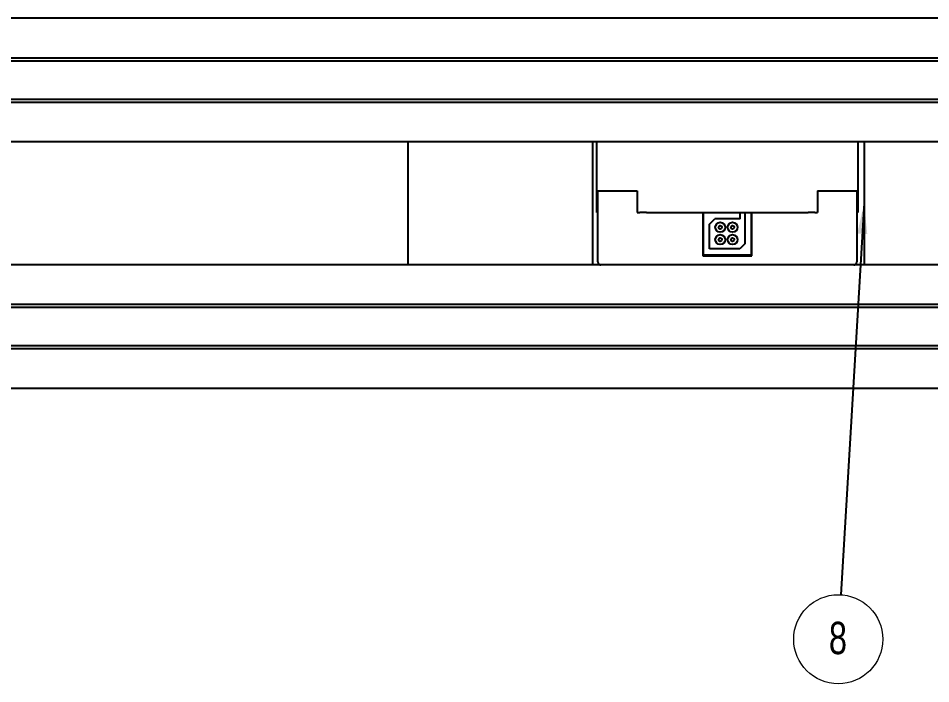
# Model space of a CAD drawing. Header units: millimetres. Extents: x -300 to 1184, y 5 to 1469.
# Drawn here: x 284.3 to 382.9, y 451 to 522.9 of the extents above; entities that cross this region are included whole.
import ezdxf

# ---------------------------------------------------------------- set-up
doc = ezdxf.new("R2010")
doc.units = ezdxf.units.MM
doc.styles.add('SLDTEXTSTYLE1', font='TXT', dxfattribs={"width": 0.75})
doc.dimstyles.new('SLDDIMSTYLE0', dxfattribs={"dimtxt": 0.18, "dimasz": 3.302, "dimexe": 0, "dimexo": 0.0625, "dimgap": 0, "dimtad": 0, "dimtih": 1, "dimtoh": 1, "dimdec": 0, "dimrnd": 1e-09, "dimzin": 0, "dimdsep": 46, "dimtxsty": 'Standard', "dimsah": 1, "dimcen": 0.09, "dimadec": 0, "dimazin": 0, "dimtfac": 3.302, "dimtdec": 0, "dimtofl": 0, "dimtmove": 0, "dimatfit": 3, "dimfxl": 1, "dimfrac": 2, "dimtolj": 1, "dimtzin": 0, "dimarcsym": 0})

# ---------------------------------------------------------------- blocks, each defined once
blk = doc.blocks.new('SW_NOTE_9')
at = {"color": 0, "linetype": 'Continuous', "lineweight": 0}
blk.add_circle((-0.285, -4.803), 4.812, dxfattribs=at)
at = {"color": 0, "linetype": 'Continuous', "lineweight": 0, "insert": (-0.32, -2.918), "char_height": 3.5, "attachment_point": 2, "style": 'SLDTEXTSTYLE1'}
blk.add_mtext('8', dxfattribs=at)

msp = doc.modelspace()

# ---------------------------------------------------------------- linework, layer by layer
at = {"color": 7, "linetype": 'Continuous', "lineweight": 25}
for p, q in [((499.057, 522.902), (223.057, 522.902)), ((222.39, 518.636), (499.724, 518.636)), ((222.39, 518.302), (499.724, 518.302)), ((222.39, 514.169), (499.724, 514.169)), ((222.39, 513.836), (499.724, 513.836)), ((222.39, 509.569), (499.724, 509.569)), ((326.39, 509.569), (326.39, 496.236)), ((346.39, 496.236), (346.39, 509.569)), ((346.837, 501.902), (346.837, 509.569)), ((375.037, 509.569), (375.037, 501.902)), ((375.724, 509.569), (375.724, 496.236)), ((346.937, 496.569), (346.937, 504.236)), ((346.937, 504.236), (347.327, 504.236)), ((347.327, 504.236), (349.079, 504.236)), ((349.079, 504.236), (350.022, 504.236)), ((350.022, 504.236), (351.176, 504.236)), ((351.176, 504.236), (351.176, 501.902)), ((370.697, 504.236), (370.697, 501.902)), ((370.697, 504.236), (371.851, 504.236)), ((371.851, 504.236), (372.794, 504.236)), ((372.794, 504.236), (374.546, 504.236)), ((374.546, 504.236), (374.937, 504.236)), ((374.937, 504.236), (374.937, 496.569)), ((346.937, 501.902), (346.837, 501.902)), ((351.176, 501.902), (351.459, 501.902)), ((352.182, 501.902), (351.459, 501.902)), ((352.182, 501.902), (358.344, 501.902)), ((358.27, 501.902), (358.27, 497.236)), ((358.344, 497.322), (358.344, 501.902)), ((358.344, 501.902), (362.333, 501.902)), ((359.011, 500.657), (359.589, 501.236)), ((362.333, 501.236), (359.589, 501.236)), ((362.333, 501.236), (362.333, 501.902)), ((362.333, 501.902), (362.866, 501.902)), ((362.866, 498.567), (362.866, 501.902)), ((362.866, 501.902), (363.533, 501.902)), ((363.533, 497.322), (363.533, 501.902)), ((363.533, 501.902), (369.691, 501.902)), ((363.603, 497.236), (363.603, 501.902)), ((370.414, 501.902), (369.691, 501.902)), ((370.414, 501.902), (370.697, 501.902)), ((375.037, 501.902), (374.937, 501.902)), ((359.011, 497.988), (359.011, 500.657)), ((362.866, 498.567), (362.288, 497.988)), ((358.344, 497.322), (363.533, 497.322)), ((362.288, 497.988), (359.011, 497.988)), ((358.27, 497.236), (363.603, 497.236)), ((499.724, 496.236), (222.39, 496.236)), ((499.724, 491.969), (222.39, 491.969)), ((499.724, 491.636), (222.39, 491.636)), ((499.724, 487.502), (222.39, 487.502)), ((499.724, 487.169), (222.39, 487.169)), ((499.724, 482.902), (222.39, 482.902))]:
    msp.add_line(p, q, dxfattribs=at)
for centre, radius in [((360.172, 500.309), 0.538), ((360.172, 500.309), 0.186), ((361.505, 500.309), 0.538), ((361.505, 500.309), 0.186), ((360.172, 498.976), 0.538), ((361.505, 498.976), 0.538), ((360.172, 498.976), 0.186), ((361.505, 498.976), 0.186)]:
    msp.add_circle(centre, radius, dxfattribs=at)
for centre, start, end in [((347.27, 496.569), 180, 270), ((374.603, 496.569), 270, 0)]:
    msp.add_arc(centre, 0.333, start, end, dxfattribs=at)

# ---------------------------------------------------------------- block references
at = {"color": 7, "linetype": 'Continuous', "lineweight": 0}
msp.add_blockref('SW_NOTE_9', (373.216, 460.587), dxfattribs=at)

# ---------------------------------------------------------------- leaders
msp.add_leader([(375.724, 502.902), (373.216, 460.587)], dimstyle='SLDDIMSTYLE0', dxfattribs=at)

doc.saveas('drawing.dxf')
